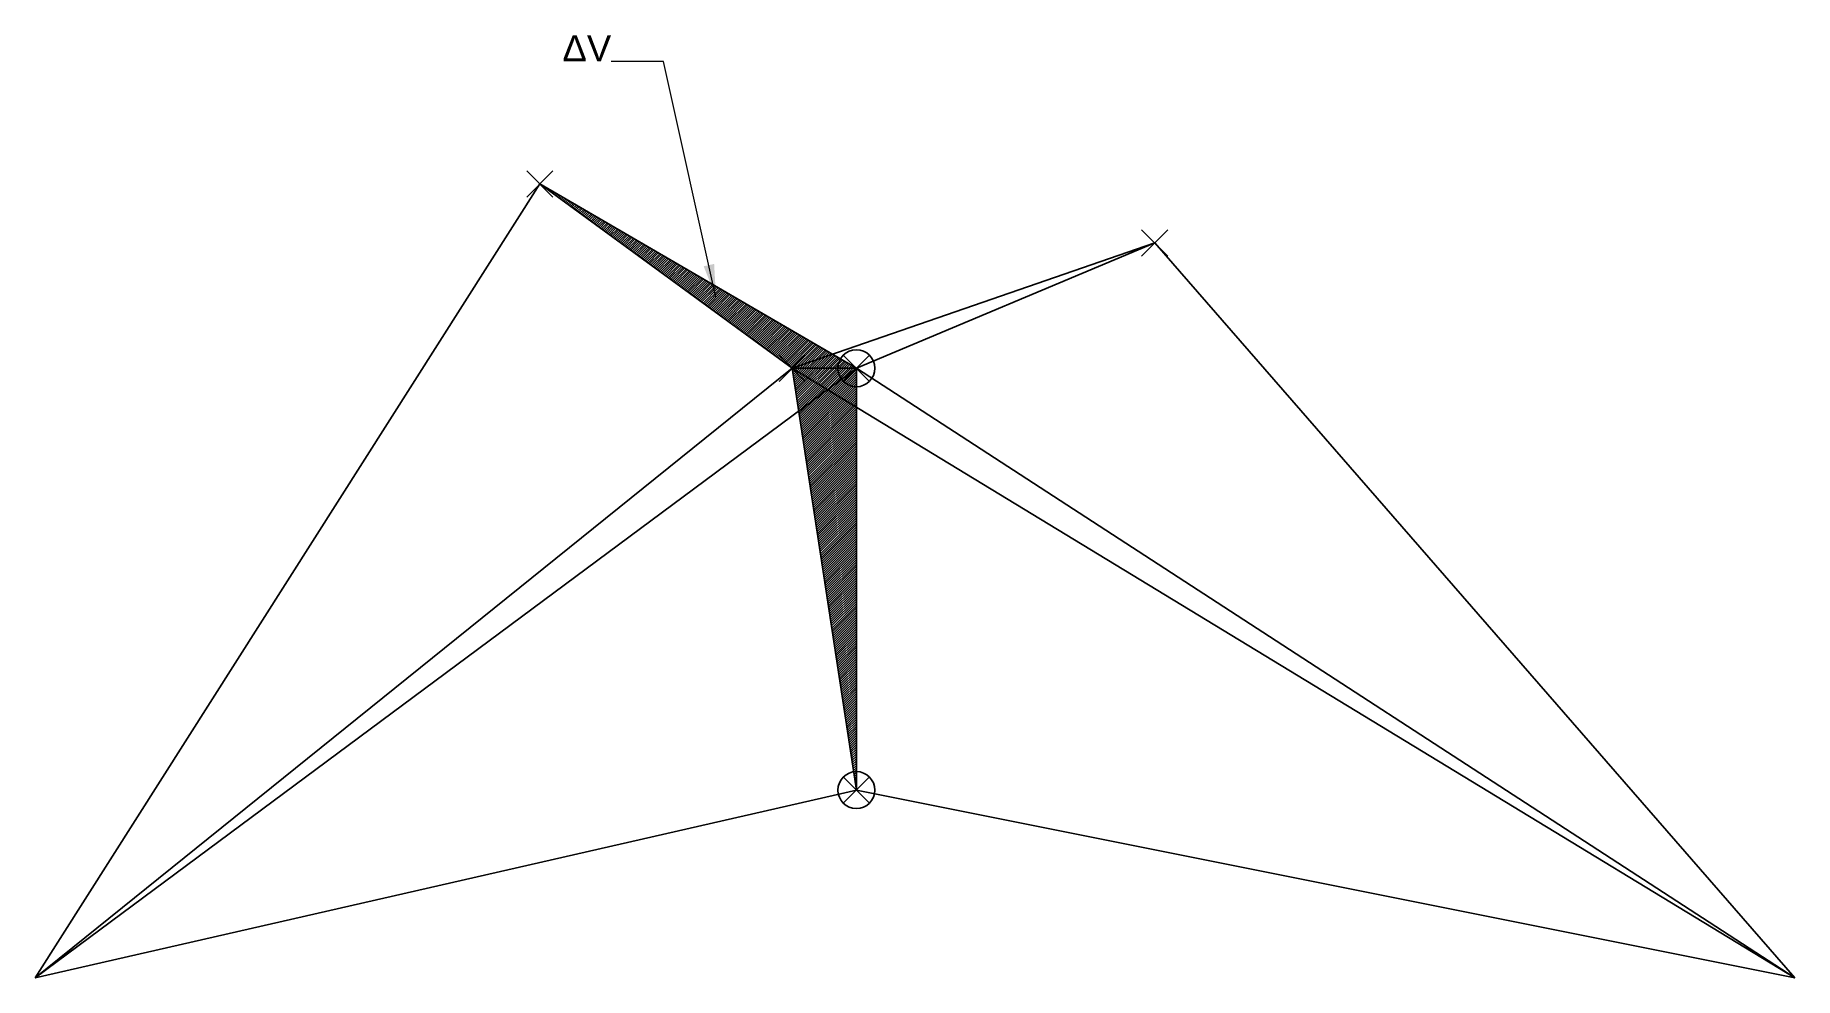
# Model space of a CAD drawing. Header units: millimetres. Extents: x 0 to 134, y 0 to 72.
import ezdxf

# ---------------------------------------------------------------- set-up
doc = ezdxf.new("R2010")
doc.units = ezdxf.units.MM
doc.layers.get('0').update_dxf_attribs({"lineweight": 35, "true_color": 0x000000})
for name, color, linetype, lineweight, true_color in [('marker_gb', 5, 'Continuous', 35, 0x0000ff), ('marker_neck', 1, 'Continuous', 35, 0xff0000), ('vol', 94, 'Continuous', 35, 0x008000), ('vol_mass', 94, 'Continuous', 13, 0x008000), ('vol_schr', 94, 'Continuous', 13, 0x008000)]:
    doc.layers.add(name, color=color, linetype=linetype, lineweight=lineweight, true_color=true_color)
doc.styles.get("Standard").update_dxf_attribs({"font": ''})
doc.styles.add('textstyle0', font='')
doc.styles.get('Standard').set_extended_font_data('txt')
doc.styles.get('textstyle0').set_extended_font_data('Liberation Sans')
doc.dimstyles.get("Standard").update_dxf_attribs({"dimtxt": 2.5, "dimasz": 2.5, "dimexe": 1.25, "dimexo": 0.625, "dimtad": 1, "dimtxsty": 'Standard', "dimcen": 2.5, "dimadec": 0, "dimazin": 0, "dimtfac": 1, "dimtmove": 0, "dimatfit": 3, "dimfxl": 1, "dimarcsym": 0})

msp = doc.modelspace()

# ---------------------------------------------------------------- hatches: boundary and pattern name
at = {"layer": 'vol_schr'}
h = msp.add_hatch(dxfattribs=at)
h.set_pattern_fill('ANSI31', color=256, scale=0.5, style=0)
h.set_pattern_definition([(45, (0, 0), (-0.08838835, 0.08838835), [])])
h.paths.add_polyline_path([(57.82, 46.56), (62.72, 14.34), (62.72, 46.56), (38.55, 60.64)])

# ---------------------------------------------------------------- linework, layer by layer
for p, q in [((38.55, 60.64), (0, 0)), ((37.55, 61.64), (39.55, 59.64)), ((37.55, 59.64), (39.55, 61.64)), ((38.55, 60.64), (62.72, 46.56)), ((84.51, 57.13), (86.51, 55.13)), ((84.51, 55.13), (86.51, 57.13)), ((62.72, 46.56), (85.51, 56.13)), ((85.51, 56.13), (134.4, 0)), ((61.72, 47.56), (63.72, 45.56)), ((61.72, 45.56), (63.72, 47.56)), ((62.72, 46.56), (0, 0)), ((62.72, 46.56), (62.72, 14.34)), ((134.4, 0), (62.72, 46.56)), ((61.72, 15.34), (63.72, 13.34)), ((61.72, 13.34), (63.72, 15.34)), ((0, 0), (62.72, 14.34)), ((62.72, 14.34), (134.4, 0))]:
    msp.add_line(p, q)
at = {"layer": 'marker_gb'}
msp.add_circle((62.72, 14.34), 1.41, dxfattribs=at)
at = {"layer": 'marker_neck'}
msp.add_circle((62.72, 46.56), 1.41, dxfattribs=at)
at = {"layer": 'vol'}
for p, q in [((38.55, 60.64), (57.82, 46.56)), ((57.82, 46.56), (85.51, 56.13)), ((56.82, 47.56), (58.82, 45.56)), ((56.82, 45.56), (58.82, 47.56)), ((57.82, 46.56), (0, 0)), ((57.82, 46.56), (134.4, 0)), ((57.82, 46.56), (62.72, 14.34)), ((57.82, 46.56), (62.72, 46.56))]:
    msp.add_line(p, q, dxfattribs=at)

# ---------------------------------------------------------------- texts
at = {"layer": 'vol_mass', "insert": (44, 70), "char_height": 1, "attachment_point": 9, "style": 'textstyle0'}
msp.add_mtext('\\H2;ΔV', dxfattribs=at)

# ---------------------------------------------------------------- leaders
at = {"layer": 'vol_mass'}
msp.add_leader([(52, 52), (48, 70), (44, 70)], dimstyle='Standard', override={"dimscale": 1}, dxfattribs=at)

doc.saveas('drawing.dxf')
